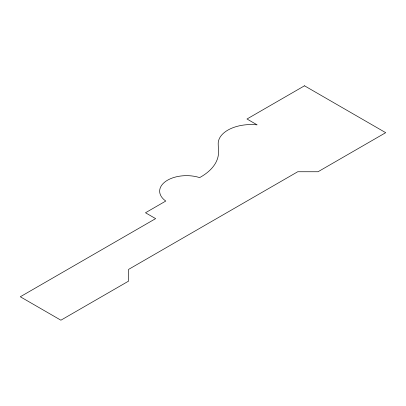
<?xml version="1.0" encoding="UTF-8"?>
<svg xmlns="http://www.w3.org/2000/svg" width="406" height="406" viewBox="0 0 406 406"><rect width="100%" height="100%" fill="white"/><g stroke="black" fill="none" stroke-linecap="round" stroke-linejoin="round"><path stroke-width="0.61" d="M304.5 85.798L246.985 119.004L257.135 124.865A32.967 19.036 0 0 0 218.2 143.993L218.443 150.545A60.261 34.789 0 0 1 199.615 177.605A26.897 15.529 0 0 0 165.887 181.238A26.897 15.529 0 0 0 165.785 201.046L145.485 212.764L155.635 218.626L20.3 296.761L60.9 320.202L128.565 281.135L128.565 269.411L297.735 171.748L318.035 171.748L385.7 132.681L304.5 85.798"/></g></svg>
